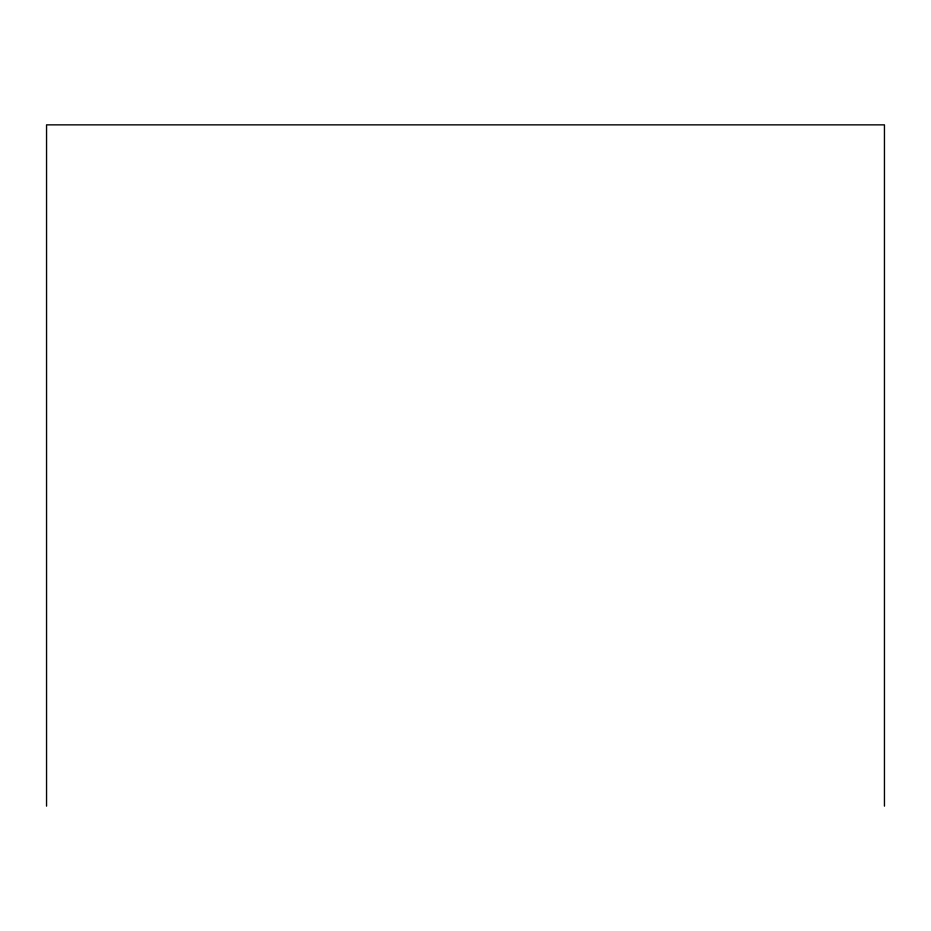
<?xml version="1.0" encoding="UTF-8"?>
<svg xmlns="http://www.w3.org/2000/svg" width="931" height="931" viewBox="0 0 931 931"><rect width="100%" height="100%" fill="white"/><g stroke="black" fill="none" stroke-linecap="round" stroke-linejoin="round"><path stroke-width="1.4" d="M884.45 806.141L884.45 124.859L46.55 124.859L46.55 806.141"/></g></svg>
